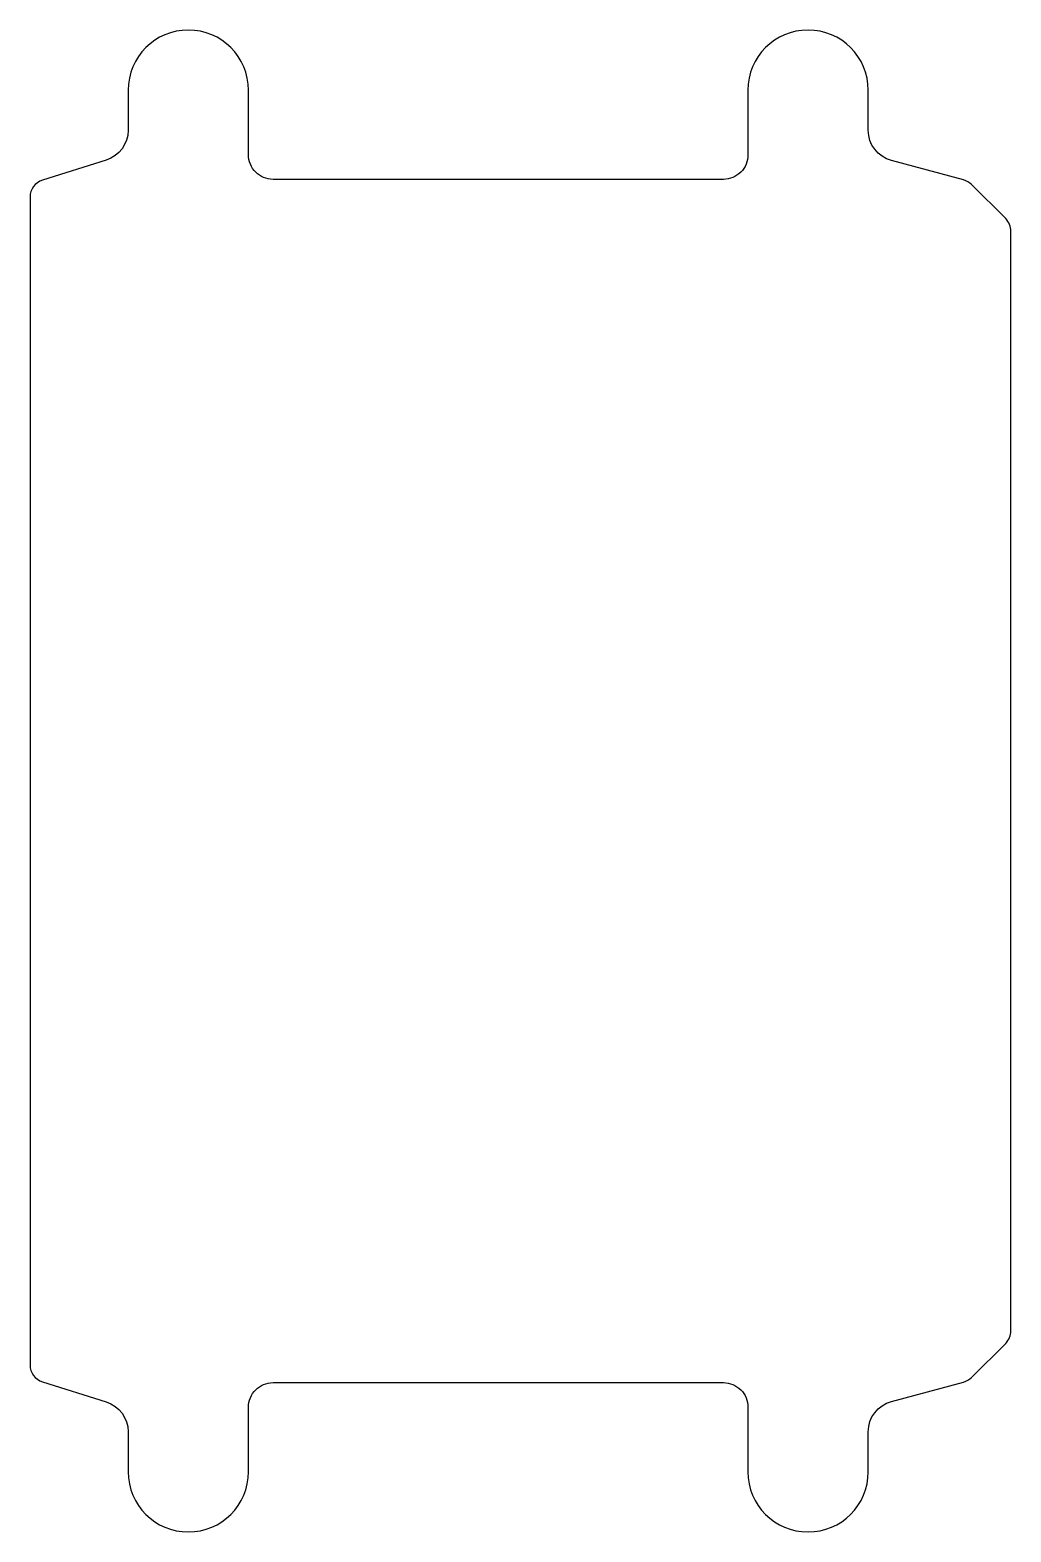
# Model space of a CAD drawing. Header units: millimetres. Extents: x -9 to 101, y 416 to 584.
import ezdxf

# ---------------------------------------------------------------- set-up
doc = ezdxf.new("R2010")
doc.units = ezdxf.units.MM
doc.layers.get('0').update_dxf_attribs({"linetype": 'CONTINUOUS'})

msp = doc.modelspace()

# ---------------------------------------------------------------- linework, layer by layer
msp.add_lwpolyline([(18.75, 432.5), (69.25, 432.5, -0.414214), (72, 429.75), (72, 422.5, 1), (85.5, 422.5), (85.5, 427, -0.338866), (88.09, 430.38), (96.19, 432.57, 0.131116), (97.09, 433.09), (100.91, 436.91, 0.198912), (101.5, 438.33), (101.5, 561.67, 0.198912), (100.91, 563.09), (97.09, 566.91, 0.131116), (96.19, 567.43), (88.09, 569.62, -0.338866), (85.5, 573), (85.5, 577.5, 1), (72, 577.5), (72, 570.25, -0.414214), (69.25, 567.5), (18.75, 567.5, -0.414214), (16, 570.25), (16, 577.5, 1), (2.5, 577.5), (2.5, 573, -0.32737), (0.05, 569.66), (-7.1, 567.41, 0.32737), (-8.5, 565.5), (-8.5, 434.5, 0.32737), (-7.1, 432.59), (0.05, 430.34, -0.32737), (2.5, 427), (2.5, 422.5, 1), (16, 422.5), (16, 429.75, -0.414214)], format="xyb", close=True)

doc.saveas('drawing.dxf')
